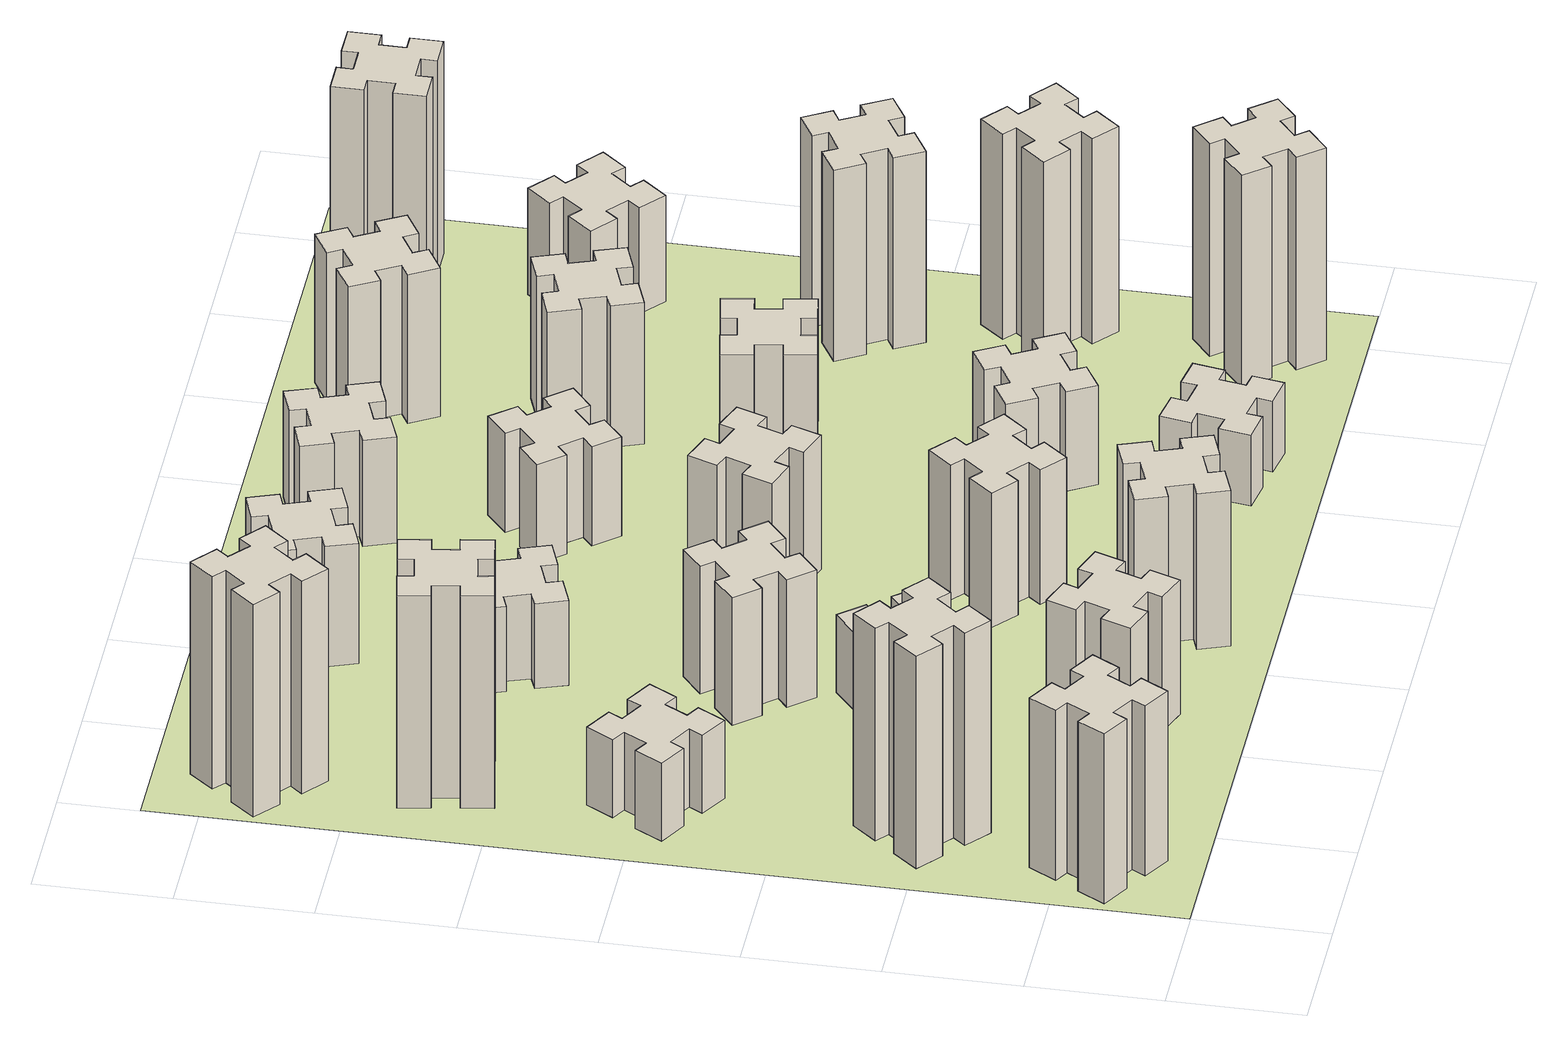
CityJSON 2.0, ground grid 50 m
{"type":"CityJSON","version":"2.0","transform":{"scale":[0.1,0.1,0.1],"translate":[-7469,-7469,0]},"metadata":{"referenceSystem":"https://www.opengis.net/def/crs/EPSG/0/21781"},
"CityObjects":{
"building1":{"type":"Building","attributes":{"class":"1000","function":"1000","usage":"1000","yearOfConstruction":2016,"roofType":"1000","measuredHeight":72,"storeysAboveGround":30,"storeysBelowGround":0},"geometry":[{"type":"Solid","lod":"1","boundaries":[[[[0,1,2,3,4,5,6,7,8,9,10,11,12,13,14,15,16,17,18,19]],[[17,16,20,21]],[[16,15,22,20]],[[15,14,23,22]],[[14,13,24,23]],[[13,12,25,24]],[[12,11,26,25]],[[11,10,27,26]],[[10,9,28,27]],[[9,8,29,28]],[[8,7,30,29]],[[7,6,31,30]],[[6,5,32,31]],[[5,4,33,32]],[[4,3,34,33]],[[3,2,35,34]],[[2,1,36,35]],[[1,0,37,36]],[[0,19,38,37]],[[19,18,39,38]],[[18,17,21,39]],[[24,25,26,27,28,29,30,31,32,33,34,35,36,37,38,39,21,20,22,23]]]]}]},
"building2":{"type":"Building","attributes":{"class":"1000","function":"1000","usage":"1000","yearOfConstruction":2016,"roofType":"1000","measuredHeight":90,"storeysAboveGround":30,"storeysBelowGround":0},"geometry":[{"type":"Solid","lod":"1","boundaries":[[[[40,41,42,43,44,45,46,47,48,49,50,51,52,53,54,55,56,57,58,59]],[[57,56,60,61]],[[56,55,62,60]],[[55,54,63,62]],[[54,53,64,63]],[[53,52,65,64]],[[52,51,66,65]],[[51,50,67,66]],[[50,49,68,67]],[[49,48,69,68]],[[48,47,70,69]],[[47,46,71,70]],[[46,45,72,71]],[[45,44,73,72]],[[44,43,74,73]],[[43,42,75,74]],[[42,41,76,75]],[[41,40,77,76]],[[40,59,78,77]],[[59,58,79,78]],[[58,57,61,79]],[[64,65,66,67,68,69,70,71,72,73,74,75,76,77,78,79,61,60,62,63]]]]}]},
"building3":{"type":"Building","attributes":{"class":"1000","function":"1000","usage":"1000","yearOfConstruction":2016,"roofType":"1000","measuredHeight":33,"storeysAboveGround":30,"storeysBelowGround":0},"geometry":[{"type":"Solid","lod":"1","boundaries":[[[[80,81,82,83,84,85,86,87,88,89,90,91,92,93,94,95,96,97,98,99]],[[97,96,100,101]],[[96,95,102,100]],[[95,94,103,102]],[[94,93,104,103]],[[93,92,105,104]],[[92,91,106,105]],[[91,90,107,106]],[[90,89,108,107]],[[89,88,109,108]],[[88,87,110,109]],[[87,86,111,110]],[[86,85,112,111]],[[85,84,113,112]],[[84,83,114,113]],[[83,82,115,114]],[[82,81,116,115]],[[81,80,117,116]],[[80,99,118,117]],[[99,98,119,118]],[[98,97,101,119]],[[104,105,106,107,108,109,110,111,112,113,114,115,116,117,118,119,101,100,102,103]]]]}]},
"building4":{"type":"Building","attributes":{"class":"1000","function":"1000","usage":"1000","yearOfConstruction":2016,"roofType":"1000","measuredHeight":90,"storeysAboveGround":30,"storeysBelowGround":0},"geometry":[{"type":"Solid","lod":"1","boundaries":[[[[120,121,122,123,124,125,126,127,128,129,130,131,132,133,134,135,136,137,138,139]],[[137,136,140,141]],[[136,135,142,140]],[[135,134,143,142]],[[134,133,144,143]],[[133,132,145,144]],[[132,131,146,145]],[[131,130,147,146]],[[130,129,148,147]],[[129,128,149,148]],[[128,127,150,149]],[[127,126,151,150]],[[126,125,152,151]],[[125,124,153,152]],[[124,123,154,153]],[[123,122,155,154]],[[122,121,156,155]],[[121,120,157,156]],[[120,139,158,157]],[[139,138,159,158]],[[138,137,141,159]],[[144,145,146,147,148,149,150,151,152,153,154,155,156,157,158,159,141,140,142,143]]]]}]},
"building5":{"type":"Building","attributes":{"class":"1000","function":"1000","usage":"1000","yearOfConstruction":2016,"roofType":"1000","measuredHeight":57,"storeysAboveGround":30,"storeysBelowGround":0},"geometry":[{"type":"Solid","lod":"1","boundaries":[[[[160,161,162,163,164,165,166,167,168,169,170,171,172,173,174,175,176,177,178,179]],[[177,176,180,181]],[[176,175,182,180]],[[175,174,183,182]],[[174,173,184,183]],[[173,172,185,184]],[[172,171,186,185]],[[171,170,187,186]],[[170,169,188,187]],[[169,168,189,188]],[[168,167,190,189]],[[167,166,191,190]],[[166,165,192,191]],[[165,164,193,192]],[[164,163,194,193]],[[163,162,195,194]],[[162,161,196,195]],[[161,160,197,196]],[[160,179,198,197]],[[179,178,199,198]],[[178,177,181,199]],[[184,185,186,187,188,189,190,191,192,193,194,195,196,197,198,199,181,180,182,183]]]]}]},
"building6":{"type":"Building","attributes":{"class":"1000","function":"1000","usage":"1000","yearOfConstruction":2016,"roofType":"1000","measuredHeight":90,"storeysAboveGround":30,"storeysBelowGround":0},"geometry":[{"type":"Solid","lod":"1","boundaries":[[[[200,201,202,203,204,205,206,207,208,209,210,211,212,213,214,215,216,217,218,219]],[[217,216,220,221]],[[216,215,222,220]],[[215,214,223,222]],[[214,213,224,223]],[[213,212,225,224]],[[212,211,226,225]],[[211,210,227,226]],[[210,209,228,227]],[[209,208,229,228]],[[208,207,230,229]],[[207,206,231,230]],[[206,205,232,231]],[[205,204,233,232]],[[204,203,234,233]],[[203,202,235,234]],[[202,201,236,235]],[[201,200,237,236]],[[200,219,238,237]],[[219,218,239,238]],[[218,217,221,239]],[[224,225,226,227,228,229,230,231,232,233,234,235,236,237,238,239,221,220,222,223]]]]}]},
"building7":{"type":"Building","attributes":{"class":"1000","function":"1000","usage":"1000","yearOfConstruction":2016,"roofType":"1000","measuredHeight":33,"storeysAboveGround":30,"storeysBelowGround":0},"geometry":[{"type":"Solid","lod":"1","boundaries":[[[[240,241,242,243,244,245,246,247,248,249,250,251,252,253,254,255,256,257,258,259]],[[257,256,260,261]],[[256,255,262,260]],[[255,254,263,262]],[[254,253,264,263]],[[253,252,265,264]],[[252,251,266,265]],[[251,250,267,266]],[[250,249,268,267]],[[249,248,269,268]],[[248,247,270,269]],[[247,246,271,270]],[[246,245,272,271]],[[245,244,273,272]],[[244,243,274,273]],[[243,242,275,274]],[[242,241,276,275]],[[241,240,277,276]],[[240,259,278,277]],[[259,258,279,278]],[[258,257,261,279]],[[264,265,266,267,268,269,270,271,272,273,274,275,276,277,278,279,261,260,262,263]]]]}]},
"building8":{"type":"Building","attributes":{"class":"1000","function":"1000","usage":"1000","yearOfConstruction":2016,"roofType":"1000","measuredHeight":54,"storeysAboveGround":30,"storeysBelowGround":0},"geometry":[{"type":"Solid","lod":"1","boundaries":[[[[280,281,282,283,284,285,286,287,288,289,290,291,292,293,294,295,296,297,298,299]],[[297,296,300,301]],[[296,295,302,300]],[[295,294,303,302]],[[294,293,304,303]],[[293,292,305,304]],[[292,291,306,305]],[[291,290,307,306]],[[290,289,308,307]],[[289,288,309,308]],[[288,287,310,309]],[[287,286,311,310]],[[286,285,312,311]],[[285,284,313,312]],[[284,283,314,313]],[[283,282,315,314]],[[282,281,316,315]],[[281,280,317,316]],[[280,299,318,317]],[[299,298,319,318]],[[298,297,301,319]],[[304,305,306,307,308,309,310,311,312,313,314,315,316,317,318,319,301,300,302,303]]]]}]},
"building9":{"type":"Building","attributes":{"class":"1000","function":"1000","usage":"1000","yearOfConstruction":2016,"roofType":"1000","measuredHeight":66,"storeysAboveGround":30,"storeysBelowGround":0},"geometry":[{"type":"Solid","lod":"1","boundaries":[[[[320,321,322,323,324,325,326,327,328,329,330,331,332,333,334,335,336,337,338,339]],[[337,336,340,341]],[[336,335,342,340]],[[335,334,343,342]],[[334,333,344,343]],[[333,332,345,344]],[[332,331,346,345]],[[331,330,347,346]],[[330,329,348,347]],[[329,328,349,348]],[[328,327,350,349]],[[327,326,351,350]],[[326,325,352,351]],[[325,324,353,352]],[[324,323,354,353]],[[323,322,355,354]],[[322,321,356,355]],[[321,320,357,356]],[[320,339,358,357]],[[339,338,359,358]],[[338,337,341,359]],[[344,345,346,347,348,349,350,351,352,353,354,355,356,357,358,359,341,340,342,343]]]]}]},
"building10":{"type":"Building","attributes":{"class":"1000","function":"1000","usage":"1000","yearOfConstruction":2016,"roofType":"1000","measuredHeight":36,"storeysAboveGround":30,"storeysBelowGround":0},"geometry":[{"type":"Solid","lod":"1","boundaries":[[[[360,361,362,363,364,365,366,367,368,369,370,371,372,373,374,375,376,377,378,379]],[[377,376,380,381]],[[376,375,382,380]],[[375,374,383,382]],[[374,373,384,383]],[[373,372,385,384]],[[372,371,386,385]],[[371,370,387,386]],[[370,369,388,387]],[[369,368,389,388]],[[368,367,390,389]],[[367,366,391,390]],[[366,365,392,391]],[[365,364,393,392]],[[364,363,394,393]],[[363,362,395,394]],[[362,361,396,395]],[[361,360,397,396]],[[360,379,398,397]],[[379,378,399,398]],[[378,377,381,399]],[[384,385,386,387,388,389,390,391,392,393,394,395,396,397,398,399,381,380,382,383]]]]}]},
"building11":{"type":"Building","attributes":{"class":"1000","function":"1000","usage":"1000","yearOfConstruction":2016,"roofType":"1000","measuredHeight":51,"storeysAboveGround":30,"storeysBelowGround":0},"geometry":[{"type":"Solid","lod":"1","boundaries":[[[[400,401,402,403,404,405,406,407,408,409,410,411,412,413,414,415,416,417,418,419]],[[417,416,420,421]],[[416,415,422,420]],[[415,414,423,422]],[[414,413,424,423]],[[413,412,425,424]],[[412,411,426,425]],[[411,410,427,426]],[[410,409,428,427]],[[409,408,429,428]],[[408,407,430,429]],[[407,406,431,430]],[[406,405,432,431]],[[405,404,433,432]],[[404,403,434,433]],[[403,402,435,434]],[[402,401,436,435]],[[401,400,437,436]],[[400,419,438,437]],[[419,418,439,438]],[[418,417,421,439]],[[424,425,426,427,428,429,430,431,432,433,434,435,436,437,438,439,421,420,422,423]]]]}]},
"building12":{"type":"Building","attributes":{"class":"1000","function":"1000","usage":"1000","yearOfConstruction":2016,"roofType":"1000","measuredHeight":57,"storeysAboveGround":30,"storeysBelowGround":0},"geometry":[{"type":"Solid","lod":"1","boundaries":[[[[440,441,442,443,444,445,446,447,448,449,450,451,452,453,454,455,456,457,458,459]],[[457,456,460,461]],[[456,455,462,460]],[[455,454,463,462]],[[454,453,464,463]],[[453,452,465,464]],[[452,451,466,465]],[[451,450,467,466]],[[450,449,468,467]],[[449,448,469,468]],[[448,447,470,469]],[[447,446,471,470]],[[446,445,472,471]],[[445,444,473,472]],[[444,443,474,473]],[[443,442,475,474]],[[442,441,476,475]],[[441,440,477,476]],[[440,459,478,477]],[[459,458,479,478]],[[458,457,461,479]],[[464,465,466,467,468,469,470,471,472,473,474,475,476,477,478,479,461,460,462,463]]]]}]},
"building13":{"type":"Building","attributes":{"class":"1000","function":"1000","usage":"1000","yearOfConstruction":2016,"roofType":"1000","measuredHeight":57,"storeysAboveGround":30,"storeysBelowGround":0},"geometry":[{"type":"Solid","lod":"1","boundaries":[[[[480,481,482,483,484,485,486,487,488,489,490,491,492,493,494,495,496,497,498,499]],[[497,496,500,501]],[[496,495,502,500]],[[495,494,503,502]],[[494,493,504,503]],[[493,492,505,504]],[[492,491,506,505]],[[491,490,507,506]],[[490,489,508,507]],[[489,488,509,508]],[[488,487,510,509]],[[487,486,511,510]],[[486,485,512,511]],[[485,484,513,512]],[[484,483,514,513]],[[483,482,515,514]],[[482,481,516,515]],[[481,480,517,516]],[[480,499,518,517]],[[499,498,519,518]],[[498,497,501,519]],[[504,505,506,507,508,509,510,511,512,513,514,515,516,517,518,519,501,500,502,503]]]]}]},
"building14":{"type":"Building","attributes":{"class":"1000","function":"1000","usage":"1000","yearOfConstruction":2016,"roofType":"1000","measuredHeight":42,"storeysAboveGround":30,"storeysBelowGround":0},"geometry":[{"type":"Solid","lod":"1","boundaries":[[[[520,521,522,523,524,525,526,527,528,529,530,531,532,533,534,535,536,537,538,539]],[[537,536,540,541]],[[536,535,542,540]],[[535,534,543,542]],[[534,533,544,543]],[[533,532,545,544]],[[532,531,546,545]],[[531,530,547,546]],[[530,529,548,547]],[[529,528,549,548]],[[528,527,550,549]],[[527,526,551,550]],[[526,525,552,551]],[[525,524,553,552]],[[524,523,554,553]],[[523,522,555,554]],[[522,521,556,555]],[[521,520,557,556]],[[520,539,558,557]],[[539,538,559,558]],[[538,537,541,559]],[[544,545,546,547,548,549,550,551,552,553,554,555,556,557,558,559,541,540,542,543]]]]}]},
"building15":{"type":"Building","attributes":{"class":"1000","function":"1000","usage":"1000","yearOfConstruction":2016,"roofType":"1000","measuredHeight":30,"storeysAboveGround":30,"storeysBelowGround":0},"geometry":[{"type":"Solid","lod":"1","boundaries":[[[[560,561,562,563,564,565,566,567,568,569,570,571,572,573,574,575,576,577,578,579]],[[577,576,580,581]],[[576,575,582,580]],[[575,574,583,582]],[[574,573,584,583]],[[573,572,585,584]],[[572,571,586,585]],[[571,570,587,586]],[[570,569,588,587]],[[569,568,589,588]],[[568,567,590,589]],[[567,566,591,590]],[[566,565,592,591]],[[565,564,593,592]],[[564,563,594,593]],[[563,562,595,594]],[[562,561,596,595]],[[561,560,597,596]],[[560,579,598,597]],[[579,578,599,598]],[[578,577,581,599]],[[584,585,586,587,588,589,590,591,592,593,594,595,596,597,598,599,581,580,582,583]]]]}]},
"building16":{"type":"Building","attributes":{"class":"1000","function":"1000","usage":"1000","yearOfConstruction":2016,"roofType":"1000","measuredHeight":45,"storeysAboveGround":30,"storeysBelowGround":0},"geometry":[{"type":"Solid","lod":"1","boundaries":[[[[600,601,602,603,604,605,606,607,608,609,610,611,612,613,614,615,616,617,618,619]],[[617,616,620,621]],[[616,615,622,620]],[[615,614,623,622]],[[614,613,624,623]],[[613,612,625,624]],[[612,611,626,625]],[[611,610,627,626]],[[610,609,628,627]],[[609,608,629,628]],[[608,607,630,629]],[[607,606,631,630]],[[606,605,632,631]],[[605,604,633,632]],[[604,603,634,633]],[[603,602,635,634]],[[602,601,636,635]],[[601,600,637,636]],[[600,619,638,637]],[[619,618,639,638]],[[618,617,621,639]],[[624,625,626,627,628,629,630,631,632,633,634,635,636,637,638,639,621,620,622,623]]]]}]},
"building17":{"type":"Building","attributes":{"class":"1000","function":"1000","usage":"1000","yearOfConstruction":2016,"roofType":"1000","measuredHeight":42,"storeysAboveGround":30,"storeysBelowGround":0},"geometry":[{"type":"Solid","lod":"1","boundaries":[[[[640,641,642,643,644,645,646,647,648,649,650,651,652,653,654,655,656,657,658,659]],[[657,656,660,661]],[[656,655,662,660]],[[655,654,663,662]],[[654,653,664,663]],[[653,652,665,664]],[[652,651,666,665]],[[651,650,667,666]],[[650,649,668,667]],[[649,648,669,668]],[[648,647,670,669]],[[647,646,671,670]],[[646,645,672,671]],[[645,644,673,672]],[[644,643,674,673]],[[643,642,675,674]],[[642,641,676,675]],[[641,640,677,676]],[[640,659,678,677]],[[659,658,679,678]],[[658,657,661,679]],[[664,665,666,667,668,669,670,671,672,673,674,675,676,677,678,679,661,660,662,663]]]]}]},
"building18":{"type":"Building","attributes":{"class":"1000","function":"1000","usage":"1000","yearOfConstruction":2016,"roofType":"1000","measuredHeight":48,"storeysAboveGround":30,"storeysBelowGround":0},"geometry":[{"type":"Solid","lod":"1","boundaries":[[[[680,681,682,683,684,685,686,687,688,689,690,691,692,693,694,695,696,697,698,699]],[[697,696,700,701]],[[696,695,702,700]],[[695,694,703,702]],[[694,693,704,703]],[[693,692,705,704]],[[692,691,706,705]],[[691,690,707,706]],[[690,689,708,707]],[[689,688,709,708]],[[688,687,710,709]],[[687,686,711,710]],[[686,685,712,711]],[[685,684,713,712]],[[684,683,714,713]],[[683,682,715,714]],[[682,681,716,715]],[[681,680,717,716]],[[680,699,718,717]],[[699,698,719,718]],[[698,697,701,719]],[[704,705,706,707,708,709,710,711,712,713,714,715,716,717,718,719,701,700,702,703]]]]}]},
"building19":{"type":"Building","attributes":{"class":"1000","function":"1000","usage":"1000","yearOfConstruction":2016,"roofType":"1000","measuredHeight":60,"storeysAboveGround":30,"storeysBelowGround":0},"geometry":[{"type":"Solid","lod":"1","boundaries":[[[[720,721,722,723,724,725,726,727,728,729,730,731,732,733,734,735,736,737,738,739]],[[737,736,740,741]],[[736,735,742,740]],[[735,734,743,742]],[[734,733,744,743]],[[733,732,745,744]],[[732,731,746,745]],[[731,730,747,746]],[[730,729,748,747]],[[729,728,749,748]],[[728,727,750,749]],[[727,726,751,750]],[[726,725,752,751]],[[725,724,753,752]],[[724,723,754,753]],[[723,722,755,754]],[[722,721,756,755]],[[721,720,757,756]],[[720,739,758,757]],[[739,738,759,758]],[[738,737,741,759]],[[744,745,746,747,748,749,750,751,752,753,754,755,756,757,758,759,741,740,742,743]]]]}]},
"building20":{"type":"Building","attributes":{"class":"1000","function":"1000","usage":"1000","yearOfConstruction":2016,"roofType":"1000","measuredHeight":90,"storeysAboveGround":30,"storeysBelowGround":0},"geometry":[{"type":"Solid","lod":"1","boundaries":[[[[760,761,762,763,764,765,766,767,768,769,770,771,772,773,774,775,776,777,778,779]],[[777,776,780,781]],[[776,775,782,780]],[[775,774,783,782]],[[774,773,784,783]],[[773,772,785,784]],[[772,771,786,785]],[[771,770,787,786]],[[770,769,788,787]],[[769,768,789,788]],[[768,767,790,789]],[[767,766,791,790]],[[766,765,792,791]],[[765,764,793,792]],[[764,763,794,793]],[[763,762,795,794]],[[762,761,796,795]],[[761,760,797,796]],[[760,779,798,797]],[[779,778,799,798]],[[778,777,781,799]],[[784,785,786,787,788,789,790,791,792,793,794,795,796,797,798,799,781,780,782,783]]]]}]},
"building21":{"type":"Building","attributes":{"class":"1000","function":"1000","usage":"1000","yearOfConstruction":2016,"roofType":"1000","measuredHeight":63,"storeysAboveGround":30,"storeysBelowGround":0},"geometry":[{"type":"Solid","lod":"1","boundaries":[[[[800,801,802,803,804,805,806,807,808,809,810,811,812,813,814,815,816,817,818,819]],[[817,816,820,821]],[[816,815,822,820]],[[815,814,823,822]],[[814,813,824,823]],[[813,812,825,824]],[[812,811,826,825]],[[811,810,827,826]],[[810,809,828,827]],[[809,808,829,828]],[[808,807,830,829]],[[807,806,831,830]],[[806,805,832,831]],[[805,804,833,832]],[[804,803,834,833]],[[803,802,835,834]],[[802,801,836,835]],[[801,800,837,836]],[[800,819,838,837]],[[819,818,839,838]],[[818,817,821,839]],[[824,825,826,827,828,829,830,831,832,833,834,835,836,837,838,839,821,820,822,823]]]]}]},
"building22":{"type":"Building","attributes":{"class":"1000","function":"1000","usage":"1000","yearOfConstruction":2016,"roofType":"1000","measuredHeight":87,"storeysAboveGround":30,"storeysBelowGround":0},"geometry":[{"type":"Solid","lod":"1","boundaries":[[[[840,841,842,843,844,845,846,847,848,849,850,851,852,853,854,855,856,857,858,859]],[[857,856,860,861]],[[856,855,862,860]],[[855,854,863,862]],[[854,853,864,863]],[[853,852,865,864]],[[852,851,866,865]],[[851,850,867,866]],[[850,849,868,867]],[[849,848,869,868]],[[848,847,870,869]],[[847,846,871,870]],[[846,845,872,871]],[[845,844,873,872]],[[844,843,874,873]],[[843,842,875,874]],[[842,841,876,875]],[[841,840,877,876]],[[840,859,878,877]],[[859,858,879,878]],[[858,857,861,879]],[[864,865,866,867,868,869,870,871,872,873,874,875,876,877,878,879,861,860,862,863]]]]}]},
"building23":{"type":"Building","attributes":{"class":"1000","function":"1000","usage":"1000","yearOfConstruction":2016,"roofType":"1000","measuredHeight":81,"storeysAboveGround":30,"storeysBelowGround":0},"geometry":[{"type":"Solid","lod":"1","boundaries":[[[[880,881,882,883,884,885,886,887,888,889,890,891,892,893,894,895,896,897,898,899]],[[897,896,900,901]],[[896,895,902,900]],[[895,894,903,902]],[[894,893,904,903]],[[893,892,905,904]],[[892,891,906,905]],[[891,890,907,906]],[[890,889,908,907]],[[889,888,909,908]],[[888,887,910,909]],[[887,886,911,910]],[[886,885,912,911]],[[885,884,913,912]],[[884,883,914,913]],[[883,882,915,914]],[[882,881,916,915]],[[881,880,917,916]],[[880,899,918,917]],[[899,898,919,918]],[[898,897,901,919]],[[904,905,906,907,908,909,910,911,912,913,914,915,916,917,918,919,901,900,902,903]]]]}]},
"building24":{"type":"Building","attributes":{"class":"1000","function":"1000","usage":"1000","yearOfConstruction":2016,"roofType":"1000","measuredHeight":45,"storeysAboveGround":30,"storeysBelowGround":0},"geometry":[{"type":"Solid","lod":"1","boundaries":[[[[920,921,922,923,924,925,926,927,928,929,930,931,932,933,934,935,936,937,938,939]],[[937,936,940,941]],[[936,935,942,940]],[[935,934,943,942]],[[934,933,944,943]],[[933,932,945,944]],[[932,931,946,945]],[[931,930,947,946]],[[930,929,948,947]],[[929,928,949,948]],[[928,927,950,949]],[[927,926,951,950]],[[926,925,952,951]],[[925,924,953,952]],[[924,923,954,953]],[[923,922,955,954]],[[922,921,956,955]],[[921,920,957,956]],[[920,939,958,957]],[[939,938,959,958]],[[938,937,941,959]],[[944,945,946,947,948,949,950,951,952,953,954,955,956,957,958,959,941,940,942,943]]]]}]},
"building25":{"type":"Building","attributes":{"class":"1000","function":"1000","usage":"1000","yearOfConstruction":2016,"roofType":"1000","measuredHeight":90,"storeysAboveGround":30,"storeysBelowGround":0},"geometry":[{"type":"Solid","lod":"1","boundaries":[[[[960,961,962,963,964,965,966,967,968,969,970,971,972,973,974,975,976,977,978,979]],[[977,976,980,981]],[[976,975,982,980]],[[975,974,983,982]],[[974,973,984,983]],[[973,972,985,984]],[[972,971,986,985]],[[971,970,987,986]],[[970,969,988,987]],[[969,968,989,988]],[[968,967,990,989]],[[967,966,991,990]],[[966,965,992,991]],[[965,964,993,992]],[[964,963,994,993]],[[963,962,995,994]],[[962,961,996,995]],[[961,960,997,996]],[[960,979,998,997]],[[979,978,999,998]],[[978,977,981,999]],[[984,985,986,987,988,989,990,991,992,993,994,995,996,997,998,999,981,980,982,983]]]]}]},
"landuse1":{"type":"LandUse","attributes":{"name":"plot1","function":"1010"},"geometry":[{"type":"MultiSurface","lod":"1","boundaries":[[[1000,1001,1002,1003]]]}]}
},
"vertices":[
[177,305,0],[264,255,0],[234,203,0],[338,143,0],[398,247,0],[346,277,0],[396,364,0],[448,334,0],[508,438,0],[404,498,0],[374,446,0],[287,496,0],[317,548,0],[213,608,0],[153,504,0],[205,474,0],[155,387,0],[103,417,0],[43,313,0],[147,253,0],[155,387,720],[103,417,720],[205,474,720],[153,504,720],[213,608,720],[317,548,720],[287,496,720],[374,446,720],[404,498,720],[508,438,720],[448,334,720],[396,364,720],[346,277,720],[398,247,720],[338,143,720],[234,203,720],[264,255,720],[177,305,720],[147,253,720],[43,313,720],
[484,1067,0],[408,1132,0],[446,1178,0],[354,1255,0],[277,1163,0],[323,1124,0],[259,1048,0],[213,1086,0],[136,994,0],[228,917,0],[266,963,0],[343,899,0],[304,853,0],[396,776,0],[473,868,0],[427,906,0],[492,983,0],[538,944,0],[615,1036,0],[523,1113,0],[492,983,900],[538,944,900],[427,906,900],[473,868,900],[396,776,900],[304,853,900],[343,899,900],[266,963,900],[228,917,900],[136,994,900],[213,1086,900],[259,1048,900],[323,1124,900],[277,1163,900],[354,1255,900],[446,1178,900],[408,1132,900],[484,1067,900],[523,1113,900],[615,1036,900],
[474,2026,0],[387,2076,0],[417,2128,0],[313,2188,0],[253,2084,0],[305,2054,0],[255,1967,0],[203,1997,0],[143,1893,0],[247,1833,0],[277,1885,0],[364,1835,0],[334,1783,0],[438,1723,0],[498,1827,0],[446,1857,0],[496,1944,0],[548,1914,0],[608,2018,0],[504,2078,0],[496,1944,330],[548,1914,330],[446,1857,330],[498,1827,330],[438,1723,330],[334,1783,330],[364,1835,330],[277,1885,330],[247,1833,330],[143,1893,330],[203,1997,330],[255,1967,330],[305,2054,330],[253,2084,330],[313,2188,330],[417,2128,330],[387,2076,330],[474,2026,330],[504,2078,330],[608,2018,330],
[405,2812,0],[307,2795,0],[297,2854,0],[178,2833,0],[199,2715,0],[258,2725,0],[276,2627,0],[217,2617,0],[237,2498,0],[356,2519,0],[345,2578,0],[444,2596,0],[454,2537,0],[572,2557,0],[551,2676,0],[492,2665,0],[475,2764,0],[534,2774,0],[513,2892,0],[395,2871,0],[475,2764,900],[534,2774,900],[492,2665,900],[551,2676,900],[572,2557,900],[454,2537,900],[444,2596,900],[345,2578,900],[356,2519,900],[237,2498,900],[217,2617,900],[276,2627,900],[258,2725,900],[199,2715,900],[178,2833,900],[297,2854,900],[307,2795,900],[405,2812,900],[395,2871,900],[513,2892,900],
[1202,391,0],[1236,485,0],[1292,464,0],[1333,577,0],[1220,618,0],[1200,562,0],[1106,596,0],[1127,652,0],[1014,693,0],[973,580,0],[1029,560,0],[995,466,0],[939,487,0],[897,374,0],[1010,333,0],[1031,389,0],[1125,355,0],[1104,299,0],[1217,257,0],[1258,370,0],[1125,355,570],[1104,299,570],[1031,389,570],[1010,333,570],[897,374,570],[939,487,570],[995,466,570],[1029,560,570],[973,580,570],[1014,693,570],[1127,652,570],[1106,596,570],[1200,562,570],[1220,618,570],[1333,577,570],[1292,464,570],[1236,485,570],[1202,391,570],[1258,370,570],[1217,257,570],
[384,3387,0],[308,3452,0],[346,3498,0],[254,3575,0],[177,3483,0],[223,3444,0],[159,3368,0],[113,3406,0],[36,3314,0],[128,3237,0],[166,3283,0],[243,3219,0],[204,3173,0],[296,3096,0],[373,3188,0],[327,3226,0],[392,3303,0],[438,3264,0],[515,3356,0],[423,3433,0],[392,3303,900],[438,3264,900],[327,3226,900],[373,3188,900],[296,3096,900],[204,3173,900],[243,3219,900],[166,3283,900],[128,3237,900],[36,3314,900],[113,3406,900],[159,3368,900],[223,3444,900],[177,3483,900],[254,3575,900],[346,3498,900],[308,3452,900],[384,3387,900],[423,3433,900],[515,3356,900],
[1083,1332,0],[1006,1267,0],[968,1313,0],[876,1236,0],[953,1144,0],[999,1183,0],[1063,1106,0],[1017,1068,0],[1094,976,0],[1186,1053,0],[1148,1099,0],[1224,1163,0],[1263,1117,0],[1355,1194,0],[1278,1286,0],[1232,1248,0],[1167,1324,0],[1213,1363,0],[1136,1455,0],[1044,1378,0],[1167,1324,330],[1213,1363,330],[1232,1248,330],[1278,1286,330],[1355,1194,330],[1263,1117,330],[1224,1163,330],[1148,1099,330],[1186,1053,330],[1094,976,330],[1017,1068,330],[1063,1106,330],[999,1183,330],[953,1144,330],[876,1236,330],[968,1313,330],[1006,1267,330],[1083,1332,330],[1044,1378,330],[1136,1455,330],
[1232,1788,0],[1167,1864,0],[1213,1903,0],[1136,1995,0],[1044,1918,0],[1083,1872,0],[1006,1807,0],[968,1853,0],[876,1776,0],[953,1684,0],[999,1723,0],[1063,1646,0],[1017,1608,0],[1094,1516,0],[1186,1593,0],[1148,1639,0],[1224,1703,0],[1263,1657,0],[1355,1734,0],[1278,1826,0],[1224,1703,540],[1263,1657,540],[1148,1639,540],[1186,1593,540],[1094,1516,540],[1017,1608,540],[1063,1646,540],[999,1723,540],[953,1684,540],[876,1776,540],[968,1853,540],[1006,1807,540],[1083,1872,540],[1044,1918,540],[1136,1995,540],[1213,1903,540],[1167,1864,540],[1232,1788,540],[1278,1826,540],[1355,1734,540],
[1765,496,0],[1671,462,0],[1650,518,0],[1537,477,0],[1579,364,0],[1635,385,0],[1669,291,0],[1613,270,0],[1654,157,0],[1767,199,0],[1746,255,0],[1840,289,0],[1860,233,0],[1973,274,0],[1932,387,0],[1876,366,0],[1842,460,0],[1898,480,0],[1857,593,0],[1744,552,0],[1842,460,660],[1898,480,660],[1876,366,660],[1932,387,660],[1973,274,660],[1860,233,660],[1840,289,660],[1746,255,660],[1767,199,660],[1654,157,660],[1613,270,660],[1669,291,660],[1635,385,660],[1579,364,660],[1537,477,660],[1650,518,660],[1671,462,660],[1765,496,660],[1744,552,660],[1857,593,660],
[1106,2475,0],[1200,2509,0],[1220,2453,0],[1333,2494,0],[1292,2607,0],[1236,2586,0],[1202,2680,0],[1258,2700,0],[1217,2813,0],[1104,2772,0],[1125,2716,0],[1031,2682,0],[1010,2738,0],[897,2697,0],[939,2584,0],[995,2605,0],[1029,2511,0],[973,2490,0],[1014,2377,0],[1127,2419,0],[1029,2511,360],[973,2490,360],[995,2605,360],[939,2584,360],[897,2697,360],[1010,2738,360],[1031,2682,360],[1125,2716,360],[1104,2772,360],[1217,2813,360],[1258,2700,360],[1202,2680,360],[1236,2586,360],[1292,2607,360],[1333,2494,360],[1220,2453,360],[1200,2509,360],[1106,2475,360],[1127,2419,360],[1014,2377,360],
[1125,3456,0],[1031,3422,0],[1010,3478,0],[897,3437,0],[939,3324,0],[995,3345,0],[1029,3251,0],[973,3230,0],[1014,3117,0],[1127,3159,0],[1106,3215,0],[1200,3249,0],[1220,3193,0],[1333,3234,0],[1292,3347,0],[1236,3326,0],[1202,3420,0],[1258,3440,0],[1217,3553,0],[1104,3512,0],[1202,3420,510],[1258,3440,510],[1236,3326,510],[1292,3347,510],[1333,3234,510],[1220,3193,510],[1200,3249,510],[1106,3215,510],[1127,3159,510],[1014,3117,510],[973,3230,510],[1029,3251,510],[995,3345,510],[939,3324,510],[897,3437,510],[1010,3478,510],[1031,3422,510],[1125,3456,510],[1104,3512,510],[1217,3553,510],
[1803,1124,0],[1739,1048,0],[1693,1086,0],[1616,994,0],[1708,917,0],[1746,963,0],[1823,899,0],[1784,853,0],[1876,776,0],[1953,868,0],[1907,906,0],[1972,983,0],[2018,944,0],[2095,1036,0],[2003,1113,0],[1964,1067,0],[1888,1132,0],[1926,1178,0],[1834,1255,0],[1757,1163,0],[1888,1132,570],[1926,1178,570],[1964,1067,570],[2003,1113,570],[2095,1036,570],[2018,944,570],[1972,983,570],[1907,906,570],[1953,868,570],[1876,776,570],[1784,853,570],[1823,899,570],[1746,963,570],[1708,917,570],[1616,994,570],[1693,1086,570],[1739,1048,570],[1803,1124,570],[1757,1163,570],[1834,1255,570],
[1842,1771,0],[1876,1865,0],[1932,1844,0],[1973,1957,0],[1860,1998,0],[1840,1942,0],[1746,1976,0],[1767,2032,0],[1654,2073,0],[1613,1960,0],[1669,1940,0],[1635,1846,0],[1579,1867,0],[1537,1754,0],[1650,1713,0],[1671,1769,0],[1765,1735,0],[1744,1679,0],[1857,1637,0],[1898,1750,0],[1765,1735,570],[1744,1679,570],[1671,1769,570],[1650,1713,570],[1537,1754,570],[1579,1867,570],[1635,1846,570],[1669,1940,570],[1613,1960,570],[1654,2073,570],[1767,2032,570],[1746,1976,570],[1840,1942,570],[1860,1998,570],[1973,1957,570],[1932,1844,570],[1876,1865,570],[1842,1771,570],[1898,1750,570],[1857,1637,570],
[1988,2479,0],[2064,2543,0],[2103,2497,0],[2195,2574,0],[2118,2666,0],[2072,2628,0],[2007,2704,0],[2053,2743,0],[1976,2835,0],[1884,2758,0],[1923,2712,0],[1846,2647,0],[1808,2693,0],[1716,2616,0],[1793,2524,0],[1839,2563,0],[1903,2486,0],[1857,2448,0],[1934,2356,0],[2026,2433,0],[1903,2486,420],[1857,2448,420],[1839,2563,420],[1793,2524,420],[1716,2616,420],[1808,2693,420],[1846,2647,420],[1923,2712,420],[1884,2758,420],[1976,2835,420],[2053,2743,420],[2007,2704,420],[2072,2628,420],[2118,2666,420],[2195,2574,420],[2103,2497,420],[2064,2543,420],[1988,2479,420],[2026,2433,420],[1934,2356,420],
[2596,444,0],[2578,345,0],[2519,356,0],[2498,237,0],[2617,217,0],[2627,276,0],[2725,258,0],[2715,199,0],[2833,178,0],[2854,297,0],[2795,307,0],[2812,405,0],[2871,395,0],[2892,513,0],[2774,534,0],[2764,475,0],[2665,492,0],[2676,551,0],[2557,572,0],[2537,454,0],[2665,492,300],[2676,551,300],[2764,475,300],[2774,534,300],[2892,513,300],[2871,395,300],[2812,405,300],[2795,307,300],[2854,297,300],[2833,178,300],[2715,199,300],[2725,258,300],[2627,276,300],[2617,217,300],[2498,237,300],[2519,356,300],[2578,345,300],[2596,444,300],[2537,454,300],[2557,572,300],
[1865,3456,0],[1771,3422,0],[1750,3478,0],[1637,3437,0],[1679,3324,0],[1735,3345,0],[1769,3251,0],[1713,3230,0],[1754,3117,0],[1867,3159,0],[1846,3215,0],[1940,3249,0],[1960,3193,0],[2073,3234,0],[2032,3347,0],[1976,3326,0],[1942,3420,0],[1998,3440,0],[1957,3553,0],[1844,3512,0],[1942,3420,450],[1998,3440,450],[1976,3326,450],[2032,3347,450],[2073,3234,450],[1960,3193,450],[1940,3249,450],[1846,3215,450],[1867,3159,450],[1754,3117,450],[1713,3230,450],[1769,3251,450],[1735,3345,450],[1679,3324,450],[1637,3437,450],[1750,3478,450],[1771,3422,450],[1865,3456,450],[1844,3512,450],[1957,3553,450],
[2716,1027,0],[2666,1114,0],[2718,1144,0],[2658,1248,0],[2554,1188,0],[2584,1136,0],[2497,1086,0],[2467,1138,0],[2363,1078,0],[2423,974,0],[2475,1004,0],[2525,917,0],[2473,887,0],[2533,783,0],[2637,843,0],[2607,895,0],[2694,945,0],[2724,893,0],[2828,953,0],[2768,1057,0],[2694,945,420],[2724,893,420],[2607,895,420],[2637,843,420],[2533,783,420],[2473,887,420],[2525,917,420],[2475,1004,420],[2423,974,420],[2363,1078,420],[2467,1138,420],[2497,1086,420],[2584,1136,420],[2554,1188,420],[2658,1248,420],[2718,1144,420],[2666,1114,420],[2716,1027,420],[2768,1057,420],[2828,953,420],
[2478,1985,0],[2496,1887,0],[2437,1877,0],[2457,1758,0],[2576,1779,0],[2565,1838,0],[2664,1856,0],[2674,1797,0],[2792,1817,0],[2771,1936,0],[2712,1925,0],[2695,2024,0],[2754,2034,0],[2733,2152,0],[2615,2131,0],[2625,2072,0],[2527,2055,0],[2517,2114,0],[2398,2093,0],[2419,1975,0],[2527,2055,480],[2517,2114,480],[2625,2072,480],[2615,2131,480],[2733,2152,480],[2754,2034,480],[2695,2024,480],[2712,1925,480],[2771,1936,480],[2792,1817,480],[2674,1797,480],[2664,1856,480],[2565,1838,480],[2576,1779,480],[2457,1758,480],[2437,1877,480],[2496,1887,480],[2478,1985,480],[2419,1975,480],[2398,2093,480],
[2586,2475,0],[2680,2509,0],[2700,2453,0],[2813,2494,0],[2772,2607,0],[2716,2586,0],[2682,2680,0],[2738,2700,0],[2697,2813,0],[2584,2772,0],[2605,2716,0],[2511,2682,0],[2490,2738,0],[2377,2697,0],[2419,2584,0],[2475,2605,0],[2509,2511,0],[2453,2490,0],[2494,2377,0],[2607,2419,0],[2509,2511,600],[2453,2490,600],[2475,2605,600],[2419,2584,600],[2377,2697,600],[2490,2738,600],[2511,2682,600],[2605,2716,600],[2584,2772,600],[2697,2813,600],[2738,2700,600],[2682,2680,600],[2716,2586,600],[2772,2607,600],[2813,2494,600],[2700,2453,600],[2680,2509,600],[2586,2475,600],[2607,2419,600],[2494,2377,600],
[3468,259,0],[3544,323,0],[3583,277,0],[3675,354,0],[3598,446,0],[3552,408,0],[3487,484,0],[3533,523,0],[3456,615,0],[3364,538,0],[3403,492,0],[3326,427,0],[3288,473,0],[3196,396,0],[3273,304,0],[3319,343,0],[3383,266,0],[3337,228,0],[3414,136,0],[3506,213,0],[3383,266,900],[3337,228,900],[3319,343,900],[3273,304,900],[3196,396,900],[3288,473,900],[3326,427,900],[3403,492,900],[3364,538,900],[3456,615,900],[3533,523,900],[3487,484,900],[3552,408,900],[3598,446,900],[3675,354,900],[3583,277,900],[3544,323,900],[3468,259,900],[3506,213,900],[3414,136,900],
[2716,3347,0],[2666,3434,0],[2718,3464,0],[2658,3568,0],[2554,3508,0],[2584,3456,0],[2497,3406,0],[2467,3458,0],[2363,3398,0],[2423,3294,0],[2475,3324,0],[2525,3237,0],[2473,3207,0],[2533,3103,0],[2637,3163,0],[2607,3215,0],[2694,3265,0],[2724,3213,0],[2828,3273,0],[2768,3377,0],[2694,3265,630],[2724,3213,630],[2607,3215,630],[2637,3163,630],[2533,3103,630],[2473,3207,630],[2525,3237,630],[2475,3324,630],[2423,3294,630],[2363,3398,630],[2467,3458,630],[2497,3406,630],[2584,3456,630],[2554,3508,630],[2658,3568,630],[2718,3464,630],[2666,3434,630],[2716,3347,630],[2768,3377,630],[2828,3273,630],
[3487,1006,0],[3552,1083,0],[3598,1044,0],[3675,1136,0],[3583,1213,0],[3544,1167,0],[3468,1232,0],[3506,1278,0],[3414,1355,0],[3337,1263,0],[3383,1224,0],[3319,1148,0],[3273,1186,0],[3196,1094,0],[3288,1017,0],[3326,1063,0],[3403,999,0],[3364,953,0],[3456,876,0],[3533,968,0],[3403,999,870],[3364,953,870],[3326,1063,870],[3288,1017,870],[3196,1094,870],[3273,1186,870],[3319,1148,870],[3383,1224,870],[3337,1263,870],[3414,1355,870],[3506,1278,870],[3468,1232,870],[3544,1167,870],[3583,1213,870],[3675,1136,870],[3598,1044,870],[3552,1083,870],[3487,1006,870],[3533,968,870],[3456,876,870],
[3215,1744,0],[3265,1657,0],[3213,1627,0],[3273,1523,0],[3377,1583,0],[3347,1635,0],[3434,1685,0],[3464,1633,0],[3568,1693,0],[3508,1797,0],[3456,1767,0],[3406,1854,0],[3458,1884,0],[3398,1988,0],[3294,1928,0],[3324,1876,0],[3237,1826,0],[3207,1878,0],[3103,1818,0],[3163,1714,0],[3237,1826,810],[3207,1878,810],[3324,1876,810],[3294,1928,810],[3398,1988,810],[3458,1884,810],[3406,1854,810],[3456,1767,810],[3508,1797,810],[3568,1693,810],[3464,1633,810],[3434,1685,810],[3347,1635,810],[3377,1583,810],[3273,1523,810],[3213,1627,810],[3265,1657,810],[3215,1744,810],[3163,1714,810],[3103,1818,810],
[3444,2747,0],[3368,2812,0],[3406,2858,0],[3314,2935,0],[3237,2843,0],[3283,2804,0],[3219,2728,0],[3173,2766,0],[3096,2674,0],[3188,2597,0],[3226,2643,0],[3303,2579,0],[3264,2533,0],[3356,2456,0],[3433,2548,0],[3387,2586,0],[3452,2663,0],[3498,2624,0],[3575,2716,0],[3483,2793,0],[3452,2663,450],[3498,2624,450],[3387,2586,450],[3433,2548,450],[3356,2456,450],[3264,2533,450],[3303,2579,450],[3226,2643,450],[3188,2597,450],[3096,2674,450],[3173,2766,450],[3219,2728,450],[3283,2804,450],[3237,2843,450],[3314,2935,450],[3406,2858,450],[3368,2812,450],[3444,2747,450],[3483,2793,450],[3575,2716,450],
[3285,3325,0],[3385,3325,0],[3385,3265,0],[3505,3265,0],[3505,3385,0],[3445,3385,0],[3445,3485,0],[3505,3485,0],[3505,3605,0],[3385,3605,0],[3385,3545,0],[3285,3545,0],[3285,3605,0],[3165,3605,0],[3165,3485,0],[3225,3485,0],[3225,3385,0],[3165,3385,0],[3165,3265,0],[3285,3265,0],[3225,3385,900],[3165,3385,900],[3225,3485,900],[3165,3485,900],[3165,3605,900],[3285,3605,900],[3285,3545,900],[3385,3545,900],[3385,3605,900],[3505,3605,900],[3505,3485,900],[3445,3485,900],[3445,3385,900],[3505,3385,900],[3505,3265,900],[3385,3265,900],[3385,3325,900],[3285,3325,900],[3285,3265,900],[3165,3265,900],
[5,3705,0],[3705,3705,0],[3705,5,0],[5,5,0]
]}
